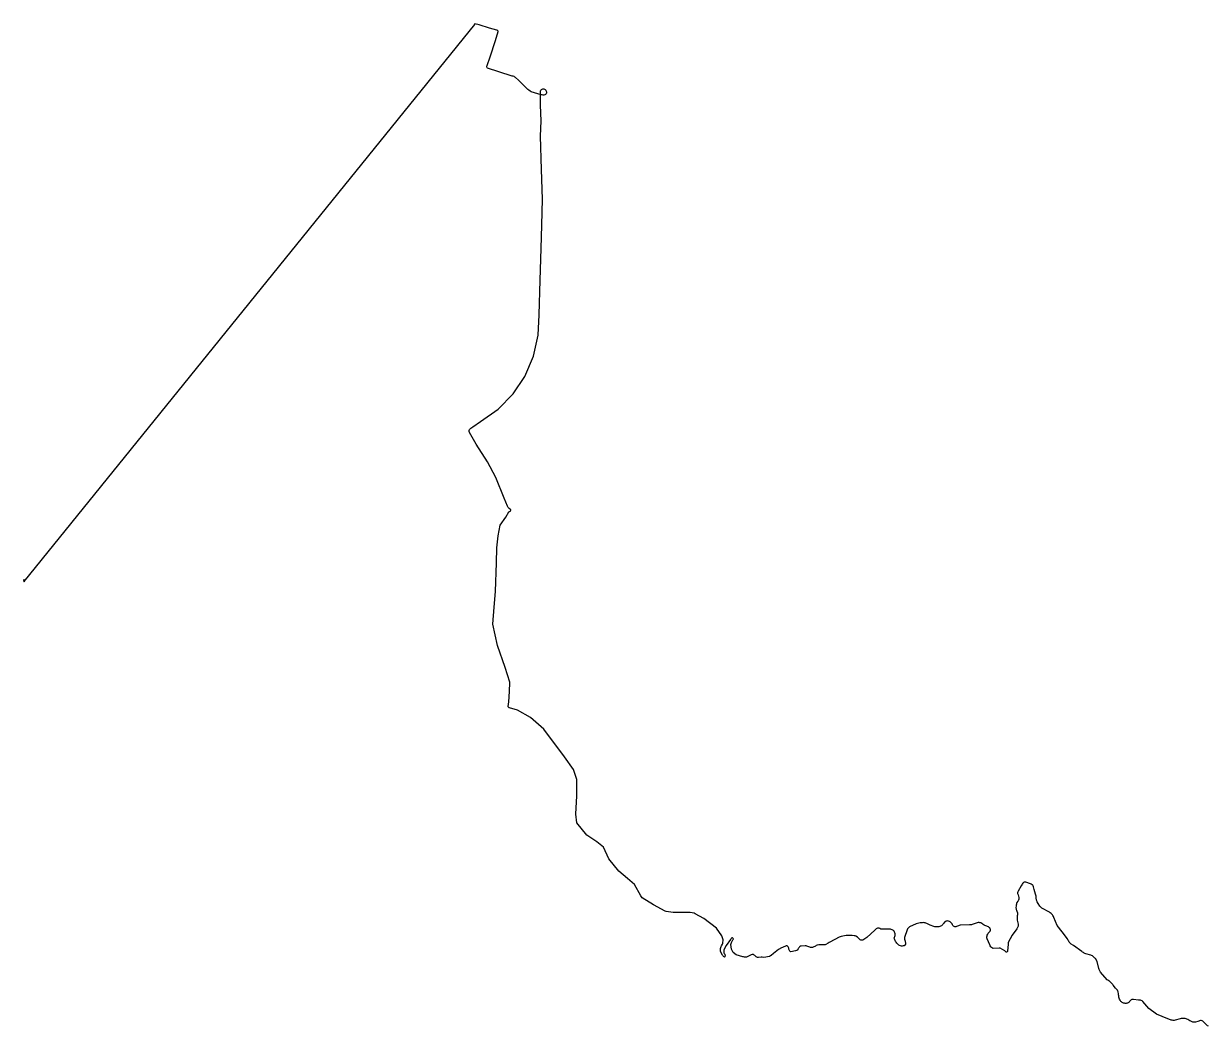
# Model space of a CAD drawing. Header units: millimetres. Extents: x 5962096 to 6094596, y 1967101 to 2287774.
# Drawn here: x 5962096 to 6016353, y 2161752 to 2207640 of the extents above; entities that cross this region are included whole.
import ezdxf

# ---------------------------------------------------------------- set-up
doc = ezdxf.new("R2010")
doc.units = ezdxf.units.MM
doc.layers.add('GPX-TRACKS', color=7, linetype='CONTINUOUS')

msp = doc.modelspace()

# ---------------------------------------------------------------- linework, layer by layer
at = {"layer": 'GPX-TRACKS'}
for points in [[(5982744, 2207603), (5962108, 2182113), (5962118, 2182117), (5962115, 2182094), (5962096, 2182196), (5962120, 2182185)], [(6016357, 2161752), (6016321, 2161779), (6016287, 2161809), (6016255, 2161839), (6016107, 2161987), (6016071, 2162002), (6016032, 2162010), (6015992, 2162010), (6015953, 2162002), (6015916, 2161990), (6015880, 2161975), (6015764, 2161939), (6015725, 2161937), (6015687, 2161940), (6015649, 2161947), (6015614, 2161957), (6015579, 2161968), (6015546, 2161980), (6015514, 2162000), (6015413, 2162060), (6015375, 2162078), (6015334, 2162093), (6015292, 2162104), (6015248, 2162112), (6015202, 2162115), (6015155, 2162112), (6015108, 2162105), (6015062, 2162094), (6014837, 2162028), (6014791, 2162024), (6014746, 2162024), (6014702, 2162027), (6014659, 2162034), (6014618, 2162046), (6014578, 2162061), (6014538, 2162080), (6014499, 2162100), (6013983, 2162313), (6013627, 2162567), (6013349, 2162886), (6013316, 2162912), (6013281, 2162933), (6013242, 2162945), (6013202, 2162952), (6013162, 2162955), (6012928, 2162981), (6012890, 2162979), (6012853, 2162973), (6012820, 2162960), (6012791, 2162938), (6012767, 2162913), (6012745, 2162888), (6012725, 2162864), (6012704, 2162843), (6012679, 2162826), (6012651, 2162812), (6012619, 2162805), (6012585, 2162802), (6012547, 2162803), (6012509, 2162808), (6012473, 2162818), (6012438, 2162830), (6012406, 2162845), (6012379, 2162867), (6012353, 2162889), (6012331, 2162922), (6012309, 2162955), (6012289, 2162993), (6012272, 2163038), (6012258, 2163090), (6012250, 2163141), (6012244, 2163190), (6012240, 2163234), (6012228, 2163322), (6012216, 2163365), (6012196, 2163403), (6012168, 2163438), (6012136, 2163469), (6012103, 2163499), (6011997, 2163630), (6011974, 2163664), (6011894, 2163758), (6011862, 2163786), (6011828, 2163814), (6011793, 2163837), (6011757, 2163859), (6011723, 2163884), (6011411, 2164237), (6011364, 2164317), (6011347, 2164358), (6011335, 2164398), (6011260, 2164723), (6011180, 2164848), (6011154, 2164874), (6011041, 2164973), (6011008, 2164991), (6010972, 2165004), (6010741, 2165062), (6010703, 2165078), (6010668, 2165099), (6010633, 2165123), (6010598, 2165147), (6010563, 2165171), (6010177, 2165445), (6010067, 2165510), (6010034, 2165537), (6010004, 2165569), (6009979, 2165604), (6009958, 2165641), (6009939, 2165679), (6009900, 2165748), (6009666, 2166072), (6009429, 2166362), (6009273, 2166734), (6009256, 2166776), (6009236, 2166816), (6009212, 2166853), (6009184, 2166887), (6009152, 2166915), (6009116, 2166943), (6009079, 2166969), (6008734, 2167163), (6008702, 2167192), (6008643, 2167257), (6008560, 2167366), (6008517, 2167442), (6008500, 2167481), (6008464, 2167609), (6008463, 2167657), (6008461, 2167706), (6008453, 2167752), (6008442, 2167798), (6008375, 2168017), (6008353, 2168141), (6008336, 2168176), (6008310, 2168205), (6008278, 2168230), (6008241, 2168250), (6008203, 2168269), (6008000, 2168351), (6007960, 2168353), (6007922, 2168345), (6007886, 2168326), (6007855, 2168298), (6007828, 2168264), (6007805, 2168226), (6007781, 2168185), (6007638, 2167944), (6007625, 2167904), (6007617, 2167867), (6007621, 2167831), (6007631, 2167797), (6007642, 2167763), (6007670, 2167649), (6007672, 2167608), (6007669, 2167569), (6007662, 2167531), (6007644, 2167502), (6007626, 2167475), (6007588, 2167415), (6007573, 2167378), (6007563, 2167340), (6007557, 2167301), (6007550, 2167261), (6007543, 2167180), (6007546, 2167139), (6007555, 2167100), (6007569, 2167061), (6007584, 2167020), (6007607, 2166938), (6007610, 2166895), (6007610, 2166853), (6007604, 2166812), (6007599, 2166771), (6007594, 2166651), (6007604, 2166613), (6007651, 2166419), (6007650, 2166379), (6007644, 2166340), (6007633, 2166305), (6007618, 2166271), (6007601, 2166240), (6007583, 2166207), (6007370, 2165929), (6007190, 2165584), (6007180, 2165497), (6007161, 2165209), (6007152, 2165181), (6007138, 2165159), (6007116, 2165146), (6007091, 2165145), (6007030, 2165202), (6006821, 2165323), (6006781, 2165322), (6006503, 2165315), (6006461, 2165332), (6006424, 2165357), (6006393, 2165393), (6006367, 2165434), (6006342, 2165478), (6006223, 2165760), (6006215, 2165803), (6006214, 2165846), (6006221, 2165889), (6006231, 2165930), (6006248, 2165969), (6006274, 2166007), (6006307, 2166041), (6006338, 2166074), (6006359, 2166108), (6006371, 2166146), (6006374, 2166181), (6006363, 2166218), (6006343, 2166252), (6006316, 2166280), (6006280, 2166301), (6006242, 2166317), (6006202, 2166331), (6006161, 2166346), (6006121, 2166364), (6006082, 2166386), (6006045, 2166411), (6006008, 2166437), (6005973, 2166462), (6005936, 2166481), (6005895, 2166492), (6005851, 2166497), (6005807, 2166497), (6005762, 2166491), (6005717, 2166478), (6005674, 2166460), (6005631, 2166439), (6005587, 2166419), (6005543, 2166405), (6005500, 2166397), (6005456, 2166396), (6005411, 2166397), (6004985, 2166381), (6004943, 2166368), (6004904, 2166351), (6004827, 2166317), (6004787, 2166309), (6004749, 2166311), (6004711, 2166317), (6004679, 2166339), (6004654, 2166367), (6004634, 2166402), (6004616, 2166440), (6004594, 2166476), (6004567, 2166508), (6004533, 2166535), (6004495, 2166556), (6004455, 2166570), (6004415, 2166574), (6004377, 2166570), (6004339, 2166557), (6004303, 2166538), (6004272, 2166511), (6004242, 2166479), (6004216, 2166444), (6004191, 2166408), (6004162, 2166376), (6004131, 2166349), (6004094, 2166331), (6004050, 2166320), (6004005, 2166311), (6003917, 2166303), (6003827, 2166305), (6003782, 2166314), (6003611, 2166374), (6003499, 2166446), (6003462, 2166464), (6003422, 2166476), (6003379, 2166484), (6003334, 2166493), (6003289, 2166496), (6003243, 2166493), (6003199, 2166486), (6003155, 2166480), (6002967, 2166436), (6002667, 2166308), (6002635, 2166278), (6002577, 2166210), (6002554, 2166171), (6002436, 2165820), (6002434, 2165778), (6002438, 2165737), (6002448, 2165695), (6002462, 2165656), (6002475, 2165619), (6002481, 2165583), (6002481, 2165549), (6002479, 2165516), (6002451, 2165460), (6002416, 2165439), (6002377, 2165428), (6002337, 2165421), (6002295, 2165421), (6002254, 2165429), (6002216, 2165444), (6002182, 2165468), (6002147, 2165496), (6002116, 2165527), (6002086, 2165562), (6002059, 2165599), (6002033, 2165637), (6002010, 2165676), (6001992, 2165715), (6001979, 2165753), (6001970, 2165793), (6001981, 2165832), (6001993, 2165869), (6002003, 2165908), (6002009, 2165947), (6002008, 2165988), (6001998, 2166027), (6001982, 2166065), (6001963, 2166100), (6001939, 2166131), (6001910, 2166156), (6001874, 2166173), (6001834, 2166186), (6001792, 2166194), (6001750, 2166200), (6001705, 2166204), (6001565, 2166204), (6001427, 2166192), (6001386, 2166194), (6001349, 2166205), (6001313, 2166221), (6001278, 2166236), (6001242, 2166245), (6001204, 2166243), (6001168, 2166231), (6001134, 2166212), (6001103, 2166186), (6001073, 2166157), (6000717, 2165809), (6000537, 2165699), (6000434, 2165692), (6000403, 2165711), (6000374, 2165736), (6000348, 2165764), (6000321, 2165796), (6000289, 2165824), (6000216, 2165872), (6000174, 2165888), (6000131, 2165897), (6000043, 2165908), (5999769, 2165906), (5999534, 2165869), (5999491, 2165850), (5999449, 2165831), (5999023, 2165607), (5998985, 2165583), (5998948, 2165557), (5998832, 2165495), (5998798, 2165484), (5998763, 2165478), (5998725, 2165479), (5998685, 2165481), (5998514, 2165481), (5998432, 2165465), (5998395, 2165445), (5998360, 2165424), (5998326, 2165403), (5998292, 2165385), (5998256, 2165370), (5998217, 2165362), (5998176, 2165357), (5998136, 2165360), (5998095, 2165371), (5998054, 2165388), (5997971, 2165419), (5997928, 2165428), (5997883, 2165432), (5997702, 2165427), (5997663, 2165417), (5997632, 2165396), (5997607, 2165366), (5997585, 2165332), (5997564, 2165298), (5997516, 2165244), (5997484, 2165225), (5997445, 2165211), (5997228, 2165162), (5997200, 2165173), (5997180, 2165195), (5997164, 2165222), (5997153, 2165255), (5997146, 2165289), (5997138, 2165324), (5997125, 2165358), (5997107, 2165389), (5997086, 2165415), (5997063, 2165437), (5997023, 2165429), (5996988, 2165420), (5996953, 2165409), (5996919, 2165393), (5996884, 2165379), (5996847, 2165364), (5996812, 2165348), (5996669, 2165267), (5996431, 2165078), (5996331, 2164992), (5996294, 2164971), (5996254, 2164953), (5996000, 2164905), (5995914, 2164914), (5995871, 2164910), (5995747, 2164895), (5995710, 2164902), (5995676, 2164915), (5995645, 2164935), (5995617, 2164963), (5995590, 2164990), (5995560, 2165012), (5995527, 2165031), (5995492, 2165041), (5995454, 2165032), (5995418, 2165018), (5995382, 2165003), (5995195, 2164922), (5995155, 2164919), (5995112, 2164919), (5995071, 2164924), (5995028, 2164932), (5994726, 2165023), (5994589, 2165130), (5994518, 2165286), (5994491, 2165502), (5994498, 2165542), (5994511, 2165582), (5994529, 2165618), (5994548, 2165651), (5994567, 2165680), (5994583, 2165705), (5994595, 2165728), (5994599, 2165752), (5994594, 2165775), (5994579, 2165791), (5994558, 2165799), (5994537, 2165797), (5994515, 2165784), (5994498, 2165765), (5994485, 2165745), (5994470, 2165721), (5994275, 2165448), (5994179, 2165275), (5994167, 2165238), (5994160, 2165198), (5994157, 2165159), (5994169, 2165121), (5994185, 2165085), (5994202, 2165051), (5994215, 2165020), (5994223, 2164991), (5994225, 2164965), (5994216, 2164926), (5994195, 2164918), (5994171, 2164924), (5994150, 2164940), (5994132, 2164961), (5994116, 2164987), (5994098, 2165015), (5994025, 2165150), (5994014, 2165190), (5994006, 2165231), (5994005, 2165273), (5994010, 2165315), (5994023, 2165356), (5994041, 2165397), (5994061, 2165437), (5994104, 2165517), (5994118, 2165563), (5994125, 2165610), (5994128, 2165657), (5994126, 2165705), (5994119, 2165753), (5994105, 2165802), (5994088, 2165849), (5994070, 2165897), (5993830, 2166245), (5993252, 2166679), (5992854, 2166905), (5992797, 2166923), (5992621, 2166963), (5992499, 2166968), (5991846, 2166953), (5991519, 2167001), (5991471, 2167021), (5990941, 2167305), (5990416, 2167633), (5990386, 2167674), (5990360, 2167719), (5990073, 2168249), (5989751, 2168514), (5989349, 2168850), (5988897, 2169419), (5988646, 2169955), (5988352, 2170196), (5987893, 2170503), (5987426, 2171070), (5987385, 2171468), (5987431, 2172293), (5987432, 2173047), (5987274, 2173505), (5986866, 2174089), (5985919, 2175347), (5985312, 2175892), (5984718, 2176224), (5984348, 2176321), (5984330, 2176328), (5984318, 2176337), (5984310, 2176344), (5984304, 2176351), (5984298, 2176362), (5984292, 2176379), (5984290, 2176401), (5984291, 2176427), (5984294, 2176458), (5984327, 2176807), (5984368, 2177446), (5984356, 2177508), (5984145, 2178175), (5983796, 2179174), (5983587, 2180161), (5983648, 2180932), (5983706, 2181655), (5983744, 2182967), (5983767, 2183650), (5983828, 2184198), (5983916, 2184693), (5984173, 2185053), (5984323, 2185294), (5984345, 2185314), (5984388, 2185347), (5984401, 2185368), (5984404, 2185390), (5984336, 2185455), (5984312, 2185473), (5984289, 2185497), (5984271, 2185527), (5984253, 2185561), (5984101, 2185925), (5983719, 2186871), (5983333, 2187588), (5982814, 2188391), (5982508, 2188930), (5982501, 2188975), (5982504, 2189019), (5982519, 2189060), (5982544, 2189098), (5982580, 2189133), (5982621, 2189164), (5982665, 2189196), (5983011, 2189435), (5983827, 2190003), (5984520, 2190703), (5985054, 2191495), (5985452, 2192422), (5985657, 2193379), (5985703, 2194320), (5985750, 2195902), (5985794, 2197352), (5985828, 2198426), (5985857, 2199602), (5985815, 2200967), (5985769, 2202496), (5985792, 2203187), (5985761, 2203917), (5985763, 2204559), (5985779, 2204595), (5985805, 2204625), (5985839, 2204647), (5985877, 2204660), (5985917, 2204662), (5985955, 2204650), (5985987, 2204626), (5986012, 2204593), (5986029, 2204555), (5986039, 2204514), (5986036, 2204474), (5986023, 2204436), (5985998, 2204406), (5985965, 2204384), (5985926, 2204373), (5985887, 2204372), (5985846, 2204378), (5985804, 2204388), (5985340, 2204528), (5985287, 2204557), (5985236, 2204591), (5985187, 2204630), (5984758, 2205056), (5984629, 2205174), (5984592, 2205197), (5984553, 2205216), (5984513, 2205232), (5984472, 2205246), (5983852, 2205436), (5983336, 2205610), (5983320, 2205626), (5983311, 2205647), (5983310, 2205670), (5983315, 2205694), (5983324, 2205720), (5983460, 2206127), (5983702, 2206873), (5983828, 2207278), (5983828, 2207301), (5983818, 2207318), (5983801, 2207330), (5983782, 2207337), (5983761, 2207343), (5983435, 2207435), (5982956, 2207584), (5982764, 2207640), (5982752, 2207634), (5982743, 2207618), (5982744, 2207603)]]:
    msp.add_lwpolyline(points, dxfattribs=at)

doc.saveas('drawing.dxf')
